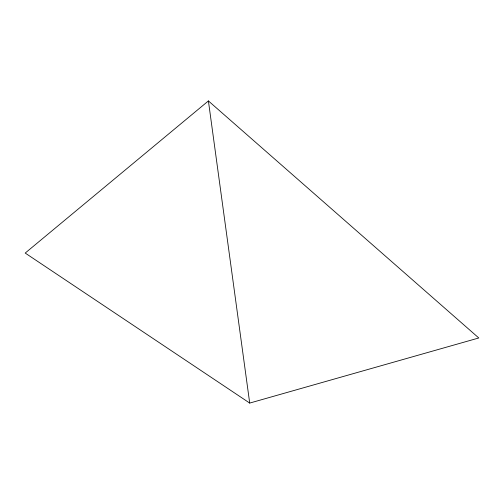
<?xml version="1.0" encoding="UTF-8"?>
<svg xmlns="http://www.w3.org/2000/svg" width="504" height="504" viewBox="0 0 504 504"><rect width="100%" height="100%" fill="white"/><g stroke="black" fill="none" stroke-linecap="round" stroke-linejoin="round"><path stroke-width="0.76" d="M208.404 100.926L25.2 253.065L249.707 403.074L478.8 337.97L208.404 100.926L249.707 403.074"/></g></svg>
